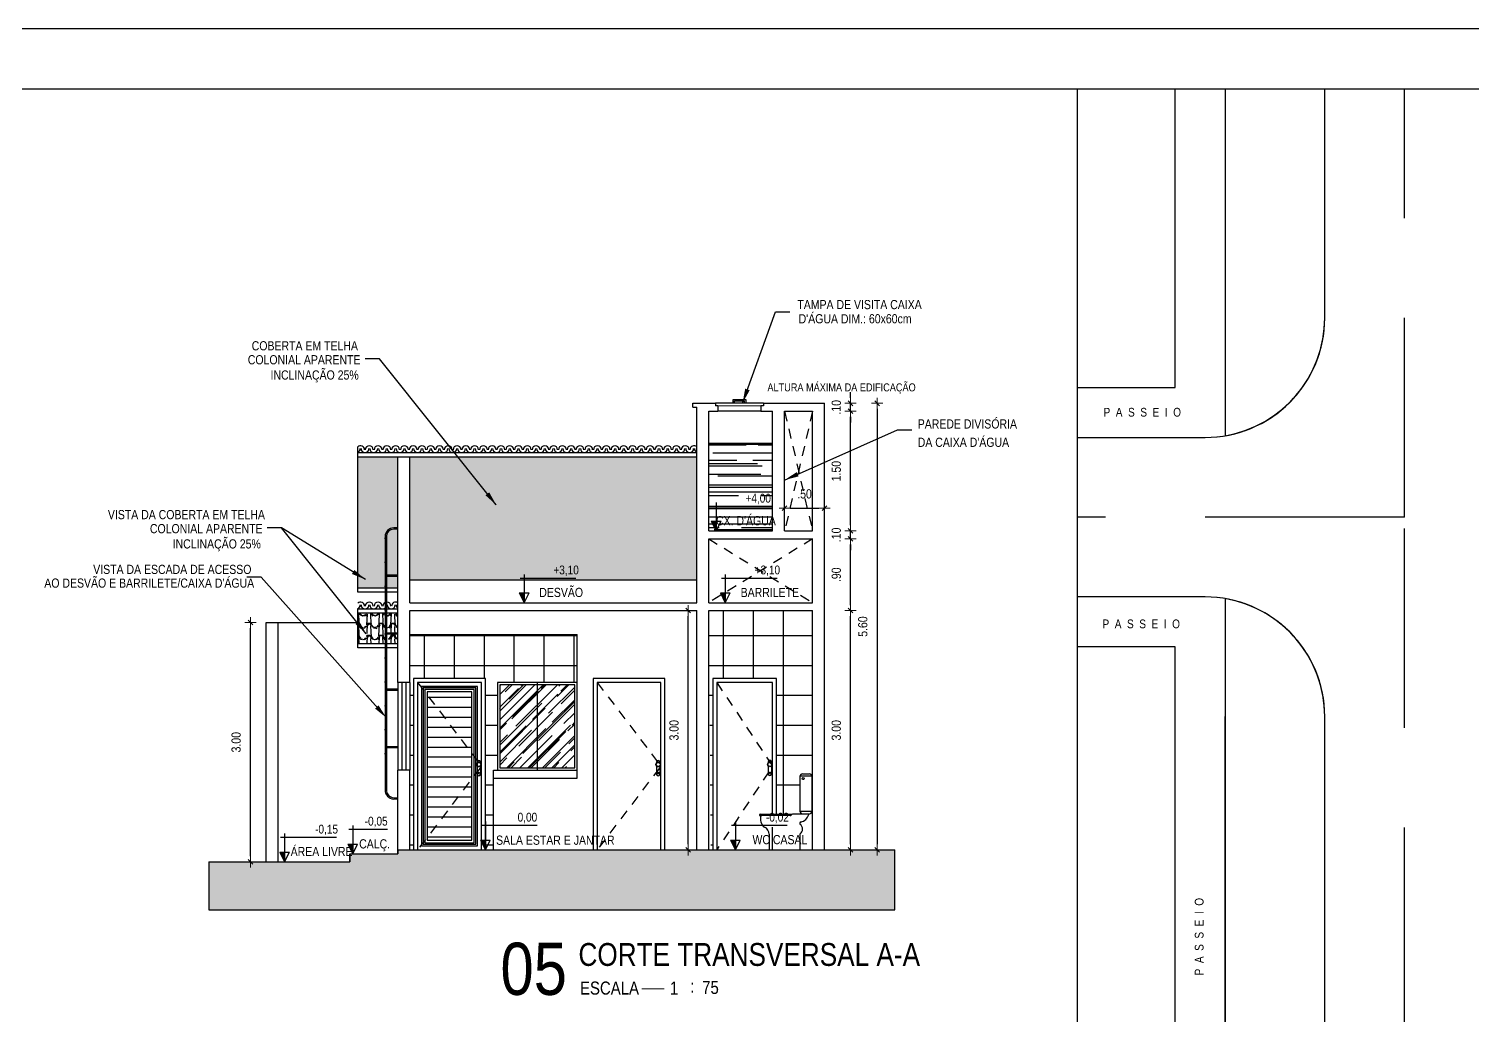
# Model space of a CAD drawing. Extents: x -415 to -176, y -135 to 749.
# Drawn here: x -387.87 to -369.77, y 736.51 to 748.88 of the extents above; entities that cross this region are included whole.
import ezdxf
from ezdxf.enums import TextEntityAlignment as Align

# ---------------------------------------------------------------- set-up
doc = ezdxf.new("R2010")
doc.units = 0
doc.header["$MEASUREMENT"] = 0
doc.header["$PDSIZE"] = -5
for name, pattern in [('DASHDOT', [1, 0.5, -0.25, 0, -0.25]), ('DASHED2', [0.375, 0.25, -0.125]), ('HIDDEN2', [0.1875, 0.125, -0.0625])]:
    doc.linetypes.add(name, pattern=pattern)
doc.layers.get('0').update_dxf_attribs({"linetype": 'CONTINUOUS'})
doc.layers.get('Defpoints').update_dxf_attribs({"linetype": 'CONTINUOUS'})
for name, color, linetype in [('A-PEN-B', 5, 'CONTINUOUS'), ('A-PEN-Y', 2, 'CONTINUOUS'), ('AME_FRZ', 7, 'CONTINUOUS'), ('BANHO_COZINHA', 7, 'CONTINUOUS'), ('Bra-Rua Calçadas', 1, 'CONTINUOUS'), ('CALÇADA', 3, 'CONTINUOUS'), ('COTA', 7, 'CONTINUOUS'), ('E-txt-g', 3, 'CONTINUOUS'), ('E-TXT-Y', 2, 'CONTINUOUS'), ('EIXO DAS VIAS', 252, 'DASHDOT'), ('ESQUADRIA', 3, 'CONTINUOUS'), ('Layer1', 7, 'CONTINUOUS'), ('Lotes', 2, 'CONTINUOUS'), ('TEXTO3', 4, 'CONTINUOUS'), ('V2', 11, 'CONTINUOUS'), ('Área Verde Alameda etc.', 92, 'CONTINUOUS')]:
    doc.layers.add(name, color=color, linetype=linetype)
for name, color, linetype, lineweight in [('A-PEN-G', 3, 'CONTINUOUS', 5), ('E-Cta-W', 7, 'CONTINUOUS', 20), ('E-Pen-C', 4, 'CONTINUOUS', 15), ('E-Pen-G', 3, 'CONTINUOUS', 30), ('E-Txt-W', 7, 'CONTINUOUS', 20)]:
    doc.layers.add(name, color=color, linetype=linetype, lineweight=lineweight)
doc.styles.add('F2', font='swissc.ttf')
doc.styles.add('REG60', font='romans.shx', dxfattribs={"width": 0.8, "height": 0.15})
doc.styles.add('REG80', font='romans.shx', dxfattribs={"width": 0.8, "height": 0.2})
doc.dimstyles.new('DIMENSION-1', dxfattribs={"dimtxt": 0.11, "dimasz": 0.07, "dimexe": 1, "dimexo": 0, "dimgap": 0.12, "dimtad": 1, "dimzin": 7, "dimdsep": 46, "dimtxsty": 'F2', "dimblk1": 'TRACO', "dimblk2": 'TRACO', "dimsah": 1, "dimcen": 1, "dimse1": 1, "dimse2": 1, "dimclrd": 256, "dimclre": 256, "dimclrt": 6, "dimadec": 0, "dimazin": 0, "dimtfac": 1, "dimtix": 1, "dimtmove": 2, "dimatfit": 3, "dimldrblk": 'TRACO', "dimfxl": 1, "dimtolj": 1, "dimtzin": 0, "dimarcsym": 0})
doc.dimstyles.get("Standard").update_dxf_attribs({"dimtxt": 0.18, "dimasz": 0.18, "dimexe": 0.18, "dimexo": 0.0625, "dimgap": 0.09, "dimtad": 0, "dimtih": 1, "dimtoh": 1, "dimdec": 4, "dimzin": 0, "dimdsep": 46, "dimtxsty": 'Standard', "dimcen": 0.09, "dimadec": 0, "dimazin": 0, "dimtfac": 1, "dimtdec": 4, "dimtofl": 0, "dimtmove": 0, "dimatfit": 3, "dimfxl": 1, "dimtolj": 1, "dimtzin": 0, "dimarcsym": 0})
pattern_1 = [(180, (11.96877, -17.72572), (-0.15, -0.15), [0.048, -0.102]), (305.2176, (11.8247726, -17.740724), (-1.05000017453, 1.49999987498), [0.03121305, -3.0900849]), (340.71, (11.8427726, -17.766224), (-2.550000777635, 0.8999979741), [0.0317844, -3.1466586]), (19.29, (11.8727726, -17.776724), (2.550000777635, 0.8999979741), [0.0317844, -3.1466586]), (54.7824, (11.9027726, -17.766224), (1.05000017453, 1.49999987498), [0.03121305, -3.0900849]), (90, (11.92077, -17.74072), (-0.15, 0.15), [0.015, -0.135]), (270, (11.82477, -17.72572), (0.15, -0.15), [0.015, -0.135]), (180, (11.96877, -17.73172), (-0.15, -0.15), [0.042, -0.108]), (306.3844, (11.8187726, -17.743724), (-1.650001937525, 2.24999858293), [0.0354012, -3.50472585]), (342.3499, (11.8397726, -17.772224), (2.850000422915, -0.899998778574), [0.0346302, -3.42838875]), (17.6501, (11.8727726, -17.782724), (-2.850000422915, -0.899998778574), [0.0346302, -3.42838875]), (53.6156, (11.9057726, -17.772224), (1.650001937525, 2.24999858293), [0.0354012, -3.50472585]), (90, (11.92677, -17.74372), (-0.15, 0.15), [0.012, -0.138]), (270, (11.81877, -17.73172), (0.15, -0.15), [0.012, -0.138]), (180, (11.82477, -17.73172), (-0.15, -0.15), [0.006, -0.144]), (267.3974, (11.9267726, -17.743724), (0.1500021288, 3.149999897937), [0.13213635, -3.17127105]), (272.6026, (11.8187726, -17.743724), (0.1500021288, -3.149999897937), [0.13213635, -3.17127105]), (180, (11.82477, -17.72572), (-0.15, -0.15), [0.006, -0.144])]
pattern_2 = [(90, (11.96877, -17.72572), (-0.375, 6e-17), []), (180, (11.96877, -17.72572), (-6e-17, -0.375), [])]

# ---------------------------------------------------------------- blocks, each defined once
blk = doc.blocks.new('VASOCXl')
at = {"layer": 'BANHO_COZINHA'}
for p, q in [((-0.15, 0.923), (-0.15, 0.483)), ((-0.149, 0.93), (-0.001, 0.93)), ((-0.12, 0.953), (-0.03, 0.953)), ((0, 0.923), (0, 0.483)), ((-0.65, 0.447), (-0.25, 0.447)), ((-0.283, 0.43), (-0.65, 0.43)), ((-0.272, 0.43), (-0.635, 0.43)), ((-0.265, 0.433), (-0.253, 0.445)), ((-0.238, 0.451), (-0.045, 0.451)), ((-0.149, 0.484), (-0.001, 0.484)), ((-0.12, 0.453), (-0.03, 0.453)), ((-0.538, 0.196), (-0.538, 0)), ((-0.148, 0), (-0.148, 0.2)), ((-0.538, 0), (-0.148, 0))]:
    blk.add_line(p, q, dxfattribs=at)
blk.add_circle((-0.111, 0.893), 0.0125, dxfattribs=at)
for centre, radius, start, end in [((-0.12, 0.923), 0.03, 90, 180), ((-0.03, 0.923), 0.03, 0, 90), ((-0.65, 0.439), 0.0087, 90, 270), ((-0.526, 0.385), 0.121, 158.1254, 235.6637), ((-0.272, 0.44), 0.01, 270, 315), ((-0.238, 0.431), 0.02, 90, 135), ((-0.12, 0.483), 0.03, 180, 270), ((-0.167, 0.476), 0.13, 282.0492, 346.3383), ((-0.045, 0.446), 0.005, 346.3383, 90), ((-0.03, 0.483), 0.03, 270, 0), ((-0.638, 0.196), 0.1, 0, 63.9707), ((-0.138, 0.333), 0.016, 93.8062, 233.8922), ((-0.193, 0.26), 0.075, 306.8699, 53.1301)]:
    blk.add_arc(centre, radius, start, end, dxfattribs=at)
blk = doc.blocks.new('TXT-AMB75')
at = {"layer": 'E-txt-g', "style": 'REG80', "width": 0.8, "flags": 8}
blk.add_attdef('TXT', text='', height=0.2, dxfattribs=at).set_placement((0.005, 0.296), align=Align.CENTER)
at = {"layer": 'E-Txt-W', "style": 'REG60', "width": 0.8, "flags": 8}
blk.add_attdef('TXT', text='', height=0.15, dxfattribs=at).set_placement((0.005, 0.027), align=Align.CENTER)
blk = doc.blocks.new('TRACO')
at = {"layer": 'E-Pen-C'}
for p, q in [((-1, 0), (1, 0)), ((0, 1), (0, -1))]:
    blk.add_line(p, q, dxfattribs=at)
at = {"layer": 'E-Pen-G'}
blk.add_line((-0.42, -0.42), (0.42, 0.42), dxfattribs=at)
blk = doc.blocks.new('*D449')
at = {"color": 4, "lineweight": -2}
blk.add_line((-377.565, 738.656), (-377.565, 741.516), dxfattribs=at)
at = {"layer": 'Defpoints', "color": 0, "linetype": 'Continuous'}
for p in [(-378.042, 741.586), (-377.565, 741.586), (-378.042, 738.586)]:
    blk.add_point(p, dxfattribs=at)
at = {"color": 4, "linetype": 'Continuous', "lineweight": -2, "xscale": 0.07, "yscale": 0.07, "zscale": 0.07}
for p, rotation in [((-377.565, 741.586), 90), ((-377.565, 738.586), 270)]:
    blk.add_blockref('TRACO', p, dxfattribs=dict(at, rotation=rotation))
at = {"color": 4, "linetype": 'Continuous', "insert": (-377.744, 740.086), "char_height": 0.115, "attachment_point": 5, "rotation": 90, "style": 'F2'}
blk.add_mtext('\\A1;3.00', dxfattribs=at)
blk = doc.blocks.new('*D450')
at = {"color": 4, "lineweight": -2}
blk.add_line((-377.565, 741.656), (-377.565, 742.416), dxfattribs=at)
at = {"layer": 'Defpoints', "color": 0, "linetype": 'Continuous'}
for p in [(-378.042, 742.486), (-377.565, 742.486), (-378.042, 741.586)]:
    blk.add_point(p, dxfattribs=at)
at = {"color": 4, "linetype": 'Continuous', "lineweight": -2, "xscale": 0.07, "yscale": 0.07, "zscale": 0.07}
for p, rotation in [((-377.565, 742.486), 90), ((-377.565, 741.586), 270)]:
    blk.add_blockref('TRACO', p, dxfattribs=dict(at, rotation=rotation))
at = {"color": 4, "linetype": 'Continuous', "insert": (-377.744, 742.036), "char_height": 0.115, "attachment_point": 5, "rotation": 90, "style": 'F2'}
blk.add_mtext('\\A1;.90', dxfattribs=at)
blk = doc.blocks.new('*D451')
at = {"color": 4, "lineweight": -2}
for p, q in [((-377.565, 742.656), (-377.565, 742.726)), ((-377.565, 742.486), (-377.565, 742.586)), ((-377.565, 742.416), (-377.565, 742.346))]:
    blk.add_line(p, q, dxfattribs=at)
at = {"layer": 'Defpoints', "color": 0, "linetype": 'Continuous'}
for p in [(-378.042, 742.586), (-377.565, 742.586), (-378.042, 742.486)]:
    blk.add_point(p, dxfattribs=at)
at = {"color": 4, "linetype": 'Continuous', "lineweight": -2, "xscale": 0.07, "yscale": 0.07, "zscale": 0.07}
for p, rotation in [((-377.565, 742.586), 270), ((-377.565, 742.486), 90)]:
    blk.add_blockref('TRACO', p, dxfattribs=dict(at, rotation=rotation))
at = {"color": 4, "linetype": 'Continuous', "insert": (-377.744, 742.536), "char_height": 0.115, "attachment_point": 5, "rotation": 90, "style": 'F2'}
blk.add_mtext('\\A1;.10', dxfattribs=at)
blk = doc.blocks.new('*D452')
at = {"color": 4, "lineweight": -2}
blk.add_line((-377.565, 742.656), (-377.565, 744.016), dxfattribs=at)
at = {"layer": 'Defpoints', "color": 0, "linetype": 'Continuous'}
for p in [(-378.042, 744.086), (-377.565, 744.086), (-378.042, 742.586)]:
    blk.add_point(p, dxfattribs=at)
at = {"color": 4, "linetype": 'Continuous', "lineweight": -2, "xscale": 0.07, "yscale": 0.07, "zscale": 0.07}
for p, rotation in [((-377.565, 744.086), 90), ((-377.565, 742.586), 270)]:
    blk.add_blockref('TRACO', p, dxfattribs=dict(at, rotation=rotation))
at = {"color": 4, "linetype": 'Continuous', "insert": (-377.744, 743.336), "char_height": 0.115, "attachment_point": 5, "rotation": 90, "style": 'F2'}
blk.add_mtext('\\A1;1.50', dxfattribs=at)
blk = doc.blocks.new('*D453')
at = {"color": 4, "lineweight": -2}
for p, q in [((-377.565, 744.256), (-377.565, 744.326)), ((-377.565, 744.086), (-377.565, 744.186)), ((-377.565, 744.016), (-377.565, 743.946))]:
    blk.add_line(p, q, dxfattribs=at)
at = {"layer": 'Defpoints', "color": 0, "linetype": 'Continuous'}
for p in [(-377.892, 744.186), (-377.565, 744.186), (-378.042, 744.086)]:
    blk.add_point(p, dxfattribs=at)
at = {"color": 4, "linetype": 'Continuous', "lineweight": -2, "xscale": 0.07, "yscale": 0.07, "zscale": 0.07}
for p, rotation in [((-377.565, 744.186), 270), ((-377.565, 744.086), 90)]:
    blk.add_blockref('TRACO', p, dxfattribs=dict(at, rotation=rotation))
at = {"color": 4, "linetype": 'Continuous', "insert": (-377.744, 744.136), "char_height": 0.115, "attachment_point": 5, "rotation": 90, "style": 'F2'}
blk.add_mtext('\\A1;.10', dxfattribs=at)
blk = doc.blocks.new('*D454')
at = {"color": 4, "lineweight": -2}
blk.add_line((-377.232, 744.116), (-377.232, 738.656), dxfattribs=at)
at = {"layer": 'Defpoints', "color": 0, "linetype": 'Continuous'}
for p in [(-377.892, 744.186), (-377.892, 738.586), (-377.232, 738.586)]:
    blk.add_point(p, dxfattribs=at)
at = {"color": 4, "linetype": 'Continuous', "lineweight": -2, "xscale": 0.07, "yscale": 0.07, "zscale": 0.07}
for p, rotation in [((-377.232, 744.186), 90), ((-377.232, 738.586), 270)]:
    blk.add_blockref('TRACO', p, dxfattribs=dict(at, rotation=rotation))
at = {"color": 4, "linetype": 'Continuous', "insert": (-377.411, 741.386), "char_height": 0.115, "attachment_point": 5, "rotation": 90, "style": 'F2'}
blk.add_mtext('\\A1;5.60', dxfattribs=at)
blk = doc.blocks.new('*D455')
at = {"color": 4, "lineweight": -2}
blk.add_line((-378.322, 742.871), (-377.962, 742.871), dxfattribs=at)
at = {"layer": 'Defpoints', "color": 0, "linetype": 'Continuous'}
for p in [(-378.392, 742.898), (-377.892, 742.871), (-377.892, 742.871)]:
    blk.add_point(p, dxfattribs=at)
at = {"color": 4, "linetype": 'Continuous', "lineweight": -2, "xscale": 0.07, "yscale": 0.07, "zscale": 0.07, "rotation": 180}
blk.add_blockref('TRACO', (-378.392, 742.871), dxfattribs=at)
at = {"color": 4, "linetype": 'Continuous', "lineweight": -2, "xscale": 0.07, "yscale": 0.07, "zscale": 0.07}
blk.add_blockref('TRACO', (-377.892, 742.871), dxfattribs=at)
at = {"color": 4, "linetype": 'Continuous', "insert": (-378.142, 743.05), "char_height": 0.115, "attachment_point": 5, "style": 'F2'}
blk.add_mtext('\\A1;.50', dxfattribs=at)
blk = doc.blocks.new('*D456')
at = {"color": 4, "lineweight": -2}
blk.add_line((-379.599, 738.656), (-379.599, 741.516), dxfattribs=at)
at = {"layer": 'Defpoints', "color": 0, "linetype": 'Continuous'}
for p in [(-379.599, 741.586), (-379.492, 741.586), (-379.492, 738.586)]:
    blk.add_point(p, dxfattribs=at)
at = {"color": 4, "linetype": 'Continuous', "lineweight": -2, "xscale": 0.07, "yscale": 0.07, "zscale": 0.07}
for p, rotation in [((-379.599, 741.586), 90), ((-379.599, 738.586), 270)]:
    blk.add_blockref('TRACO', p, dxfattribs=dict(at, rotation=rotation))
at = {"color": 4, "linetype": 'Continuous', "insert": (-379.778, 740.086), "char_height": 0.115, "attachment_point": 5, "rotation": 90, "style": 'F2'}
blk.add_mtext('\\A1;3.00', dxfattribs=at)
blk = doc.blocks.new('*D457')
at = {"color": 4, "lineweight": -2}
blk.add_line((-385.088, 738.506), (-385.088, 741.366), dxfattribs=at)
at = {"layer": 'Defpoints', "color": 0, "linetype": 'Continuous'}
for p in [(-385.088, 741.436), (-384.892, 741.436), (-384.892, 738.436)]:
    blk.add_point(p, dxfattribs=at)
at = {"color": 4, "linetype": 'Continuous', "lineweight": -2, "xscale": 0.07, "yscale": 0.07, "zscale": 0.07}
for p, rotation in [((-385.088, 741.436), 90), ((-385.088, 738.436), 270)]:
    blk.add_blockref('TRACO', p, dxfattribs=dict(at, rotation=rotation))
at = {"color": 4, "linetype": 'Continuous', "insert": (-385.267, 739.936), "char_height": 0.115, "attachment_point": 5, "rotation": 90, "style": 'F2'}
blk.add_mtext('\\A1;3.00', dxfattribs=at)
blk = doc.blocks.new('IND_DES')
at = {"layer": 'E-Txt-W', "color": 7}
blk.add_line((0.027, -0.243), (0.198, -0.243), dxfattribs=at)
at = {"layer": 'E-txt-g', "color": 7, "style": 'F2'}
for s, p in [('ESCALA', (-0.446, -0.286)), ('1', (0.243, -0.286)), (':', (0.399, -0.271))]:
    blk.add_text(s, height=0.1, dxfattribs=at).set_placement(p)
blk.add_attdef('ESCALA', (0.49, -0.281), '', height=0.1, dxfattribs=at)
at = {"layer": 'E-Txt-W', "color": 6, "style": 'F2'}
blk.add_attdef('00', text='', height=0.4, dxfattribs=at).set_placement((-0.708, -0.288), align=Align.CENTER)
at = {"layer": 'E-TXT-Y', "color": 7, "style": 'F2'}
for tag, p in [('PROJETO', (-0.456, 0.183)), ('DESENHO', (-0.458, -0.066))]:
    blk.add_attdef(tag, p, '', height=0.175, dxfattribs=at)

msp = doc.modelspace()

# ---------------------------------------------------------------- hatches: boundary and pattern name
at = {"linetype": 'Continuous'}
h = msp.add_hatch(dxfattribs=at)
h.set_pattern_fill('TROOF1', scale=0.15, angle=180, style=0, pattern_type=2)
h.set_pattern_definition(pattern_1)
h.paths.add_polyline_path([(-383.242, 743.517), (-383.742, 743.517), (-383.742, 741.868), (-383.242, 741.868)])
h.paths.add_polyline_path([(-383.092, 741.973), (-379.492, 741.973), (-379.492, 743.517), (-383.092, 743.517)])
h = msp.add_hatch(dxfattribs=at)
h.set_pattern_fill('TROOF1', color=8, scale=0.15, angle=180, style=0, pattern_type=2)
h.set_pattern_definition(pattern_1)
h.paths.add_polyline_path([(-383.242, 741.171), (-383.242, 741.555), (-383.742, 741.555), (-383.742, 741.171)])
h = msp.add_hatch()
h.set_pattern_fill('ANSI37,_O', color=8, scale=3, angle=45)
h.set_pattern_definition(pattern_2)
edge = h.paths.add_edge_path()
edge.add_line((-379.342, 738.586), (-379.292, 738.586))
edge.add_line((-379.292, 738.586), (-379.292, 740.736))
edge.add_line((-379.292, 740.736), (-378.492, 740.736))
edge.add_line((-378.492, 740.736), (-378.492, 739.033))
edge.add_line((-378.492, 739.033), (-378.191, 739.037))
edge.add_line((-378.191, 739.037), (-378.199, 739.07))
edge.add_line((-378.199, 739.07), (-378.191, 739.53))
edge.add_line((-378.191, 739.53), (-378.042, 739.53))
edge.add_line((-378.042, 739.53), (-378.042, 741.586))
edge.add_line((-378.042, 741.586), (-379.342, 741.586))
edge.add_line((-379.342, 741.586), (-379.317, 738.586))
h = msp.add_hatch()
h.set_pattern_fill('ANSI37,_O', color=8, scale=3, angle=45)
h.set_pattern_definition(pattern_2)
h.paths.add_polyline_path([(-380.992, 740.686), (-380.992, 741.286), (-383.092, 741.286), (-383.092, 740.686), (-383.092, 739.586), (-383.092, 738.586), (-383.042, 738.586), (-383.042, 740.736), (-382.142, 740.736), (-382.142, 738.586), (-382.042, 738.586), (-382.042, 739.586), (-381.992, 739.586), (-381.992, 740.686)])
at = {"layer": 'AME_FRZ', "linetype": 'Continuous'}
h = msp.add_hatch(dxfattribs=at)
h.set_pattern_fill('ANSI38', color=8, scale=0.3, style=0)
h.set_pattern_definition([(135, (-113.998472, 763.625654), (0.0265165043, 0.0265165043), []), (45, (-113.998472, 763.625654), (0.079549513, 0.0265165043), [0.09375, -0.05625])])
h.paths.add_polyline_path([(-385.61, 738.436), (-383.842, 738.436), (-383.842, 738.536), (-383.242, 738.536), (-383.242, 738.586), (-377.012, 738.586), (-377.012, 737.836), (-385.61, 737.836)])
at = {"layer": 'COTA', "linetype": 'Continuous'}
h = msp.add_hatch(dxfattribs=at)
h.set_pattern_fill('AR-RROOF', color=8, scale=0.2, style=0)
h.set_pattern_definition([(0, (11.96877, -17.72572), (0.44, 0.2), [3, -0.4, 1, -0.2]), (0, (12.23477, -17.62572), (-0.2, 0.266), [0.6, -0.066, 1.2, -0.15]), (0, (12.06877, -17.55572), (1.04, 0.134), [1.6, -0.28, 0.8, -0.2])])
h.paths.add_polyline_path([(-379.342, 743.686), (-379.342, 742.586), (-379.25, 742.586), (-379.311, 742.708), (-379.189, 742.708), (-379.25, 742.586), (-378.542, 742.586), (-378.542, 743.686)])
h.paths.add_polyline_path([(-379.263, 742.617), (-378.491, 742.617), (-378.491, 742.841), (-379.263, 742.841)], flags=9)
h.paths.add_polyline_path([(-378.945, 742.887), (-378.502, 742.887), (-378.502, 743.084), (-378.945, 743.084)], flags=9)
at = {"layer": 'Layer1', "linetype": 'Continuous'}
h = msp.add_hatch(dxfattribs=at)
h.set_pattern_fill('AR-RROOF', color=8, scale=0.15, angle=45, style=0)
h.set_pattern_definition([(45, (0.105, 0), (0.12727922, 0.339411255), [2.25, -0.3, 0.75, -0.15]), (45, (0.19303, 0.1941), (-0.24713382, 0.035001786), [0.45, -0.0495, 0.9, -0.1125]), (45, (0.06788, 0.14319), (0.480479058, 0.622607521), [1.2, -0.21, 0.6, -0.15])])
h.paths.add_polyline_path([(-381.492, 740.656), (-381.962, 740.656), (-381.962, 739.616), (-381.492, 739.616)])
h.paths.add_polyline_path([(-381.492, 739.616), (-381.022, 739.616), (-381.022, 740.656), (-381.492, 740.656)])
at = {"layer": 'TEXTO3'}
h = msp.add_hatch(dxfattribs=at)
h.set_pattern_fill('ANSI31', color=8, angle=135, style=0)
h.set_pattern_definition([(7e-15, (-113.84847, 763.62565), (3e-17, -0.125), [])])
h.paths.add_polyline_path([(-382.872, 740.566), (-382.872, 740.528), (-382.312, 739.793), (-382.312, 740.566)])
h.paths.add_polyline_path([(-382.872, 740.528), (-382.872, 738.743), (-382.312, 739.478), (-382.312, 739.793)])
h.paths.add_polyline_path([(-382.312, 739.478), (-382.872, 738.743), (-382.872, 738.706), (-382.312, 738.706)])

# ---------------------------------------------------------------- linework, layer by layer
at = {"color": 8, "linetype": 'HIDDEN2'}
for p, q in [((-378.042, 744.086), (-378.392, 742.586)), ((-378.392, 744.086), (-378.042, 742.586)), ((-378.042, 742.486), (-379.342, 741.686)), ((-379.342, 742.486), (-378.042, 741.686))]:
    msp.add_line(p, q, dxfattribs=at)
for p, q in [((-379.299, 742.895), (-378.6, 742.895)), ((-379.25, 742.941), (-379.25, 742.586)), ((-379.311, 742.708), (-379.25, 742.586)), ((-379.311, 742.708), (-379.189, 742.708)), ((-379.25, 742.586), (-379.189, 742.708)), ((-381.707, 741.995), (-381.008, 741.995)), ((-381.657, 742.041), (-381.657, 741.686)), ((-379.184, 741.995), (-378.485, 741.995)), ((-379.135, 742.041), (-379.135, 741.686)), ((-381.718, 741.808), (-381.657, 741.686)), ((-381.718, 741.808), (-381.596, 741.808)), ((-381.657, 741.686), (-381.596, 741.808)), ((-379.196, 741.808), (-379.135, 741.686)), ((-379.196, 741.808), (-379.074, 741.808)), ((-379.135, 741.686), (-379.074, 741.808)), ((-383.805, 738.891), (-383.805, 738.536)), ((-382.192, 738.895), (-381.493, 738.895)), ((-382.142, 738.941), (-382.142, 738.586)), ((-379.058, 738.895), (-378.359, 738.895)), ((-379.009, 738.941), (-379.009, 738.586)), ((-384.71, 738.745), (-384.011, 738.745)), ((-384.66, 738.791), (-384.66, 738.436)), ((-383.854, 738.845), (-383.368, 738.845)), ((-382.203, 738.708), (-382.142, 738.586)), ((-382.203, 738.708), (-382.081, 738.708)), ((-382.142, 738.586), (-382.081, 738.708)), ((-379.07, 738.708), (-379.009, 738.586)), ((-379.07, 738.708), (-378.948, 738.708)), ((-379.009, 738.586), (-378.948, 738.708)), ((-384.721, 738.558), (-384.66, 738.436)), ((-384.721, 738.558), (-384.599, 738.558)), ((-384.66, 738.436), (-384.599, 738.558)), ((-383.866, 738.658), (-383.805, 738.536)), ((-383.866, 738.658), (-383.744, 738.658)), ((-383.805, 738.536), (-383.744, 738.658))]:
    msp.add_line(p, q)
at = {"color": 6, "linetype": 'Continuous'}
msp.add_line((-383.242, 741.555), (-383.742, 741.555), dxfattribs=at)
at = {"color": 8, "linetype": 'Continuous'}
for p, q in [((-377.012, 737.836), (-377.012, 738.586)), ((-385.61, 738.436), (-385.61, 737.836)), ((-385.61, 737.836), (-377.012, 737.836))]:
    msp.add_line(p, q, dxfattribs=at)
at = {"color": 2}
msp.add_lwpolyline([(-414.88, 704.332), (-345.8, 704.332), (-345.8, 748.882), (-414.88, 748.882)], close=True, dxfattribs=at)
at = {"color": 5, "linetype": 'Continuous'}
msp.add_lwpolyline([(-413.005, 748.132), (-346.55, 748.132), (-346.55, 705.082), (-413.005, 705.082)], close=True, dxfattribs=at)
at = {"color": 2, "linetype": 'Continuous'}
msp.add_lwpolyline([(-359.674, 717.615), (-374.72, 717.615), (-374.72, 748.132), (-359.674, 748.132)], close=True, dxfattribs=at)
msp.add_lwpolyline([(-359.674, 717.615), (-374.72, 717.615), (-374.72, 748.132), (-359.674, 748.132)], close=True, dxfattribs=at)
at = {"color": 1, "linetype": 'Continuous', "flags": 128}
msp.add_lwpolyline([(-385.61, 738.436), (-383.842, 738.436), (-383.842, 738.536), (-383.242, 738.536), (-383.242, 738.586), (-377.012, 738.586)], dxfattribs=at)
for points in [[(-379.311, 742.708), (-379.25, 742.708), (-379.25, 742.586)], [(-381.718, 741.808), (-381.657, 741.808), (-381.657, 741.686)], [(-379.196, 741.808), (-379.135, 741.808), (-379.135, 741.686)], [(-382.203, 738.708), (-382.142, 738.708), (-382.142, 738.586)], [(-379.07, 738.708), (-379.009, 738.708), (-379.009, 738.586)], [(-384.721, 738.558), (-384.66, 738.558), (-384.66, 738.436)], [(-383.866, 738.658), (-383.805, 738.658), (-383.805, 738.536)]]:
    msp.add_solid(points)
at = {"layer": 'A-PEN-B', "ltscale": 0.05}
for p, q in [((-379.258, 744.186), (-379.258, 744.156)), ((-379.228, 744.156), (-379.258, 744.156)), ((-379.228, 744.156), (-379.228, 744.086)), ((-378.658, 744.156), (-378.688, 744.156)), ((-378.688, 744.156), (-378.688, 744.086)), ((-378.658, 744.186), (-378.658, 744.156))]:
    msp.add_line(p, q, dxfattribs=at)
at = {"layer": 'A-PEN-G', "color": 7, "ltscale": 0.05}
msp.add_line((-378.688, 744.156), (-379.228, 744.156), dxfattribs=at)
at = {"layer": 'A-PEN-Y', "color": 7, "ltscale": 0.05}
for points in [[(-379.038, 744.186), (-379.038, 744.236), (-378.879, 744.236), (-378.879, 744.186)], [(-379.018, 744.186), (-379.018, 744.216), (-378.899, 744.216), (-378.899, 744.186)]]:
    msp.add_lwpolyline(points, dxfattribs=at)
at = {"layer": 'Bra-Rua Calçadas', "color": 8}
msp.add_line((-372.871, 717.615), (-372.871, 740.258), dxfattribs=at)
at = {"layer": 'Bra-Rua Calçadas', "color": 4}
msp.add_line((-371.621, 717.615), (-371.621, 740.258), dxfattribs=at)
msp.add_line((-371.621, 717.615), (-371.621, 740.258), dxfattribs=at)
msp.add_line((-371.621, 717.615), (-371.621, 740.258), dxfattribs=at)
for points in [[(-372.871, 748.132), (-372.871, 744.383), (-372.871, 743.779, 0.365978), (-371.621, 745.258), (-371.621, 748.132)], [(-371.621, 717.615), (-371.621, 740.258, 0.414214), (-373.121, 741.758), (-374.72, 741.758)], [(-371.621, 717.615), (-371.621, 740.258, 0.365977), (-372.871, 741.737), (-372.871, 717.615)], [(-371.621, 717.615), (-371.621, 740.258, 0.365977), (-372.871, 741.737), (-372.871, 717.615)]]:
    msp.add_lwpolyline(points, format="xyb", dxfattribs=at)
msp.add_arc((-373.121, 740.258), 1.5, 360, 90, dxfattribs=at)
at = {"layer": 'CALÇADA', "color": 4, "lineweight": -3}
for p, q in [((-371.621, 745.258), (-371.621, 748.132)), ((-371.621, 745.258), (-371.621, 748.132)), ((-374.72, 743.758), (-373.121, 743.758))]:
    msp.add_line(p, q, dxfattribs=at)
at = {"layer": 'CALÇADA', "color": 8, "lineweight": -3}
msp.add_line((-373.121, 741.758), (-374.72, 741.758), dxfattribs=at)
at = {"layer": 'CALÇADA', "color": 4, "lineweight": -3}
msp.add_lwpolyline([(-374.72, 743.758), (-373.121, 743.758, 0.414214), (-371.621, 745.258), (-371.621, 748.132)], format="xyb", dxfattribs=at)
msp.add_arc((-373.121, 745.258), 1.5, 270, 360, dxfattribs=at)
at = {"layer": 'EIXO DAS VIAS', "color": 8, "linetype": 'DASHED2', "ltscale": 10}
for p, q in [((-370.621, 742.758, 25.927), (-370.621, 748.132, 25.927)), ((-370.621, 742.758, 25.927), (-374.72, 742.758, 25.927)), ((-370.621, 717.615, 25.927), (-370.621, 742.758, 25.927)), ((-359.674, 742.758, 25.927), (-370.621, 742.758, 25.927))]:
    msp.add_line(p, q, dxfattribs=at)
at = {"layer": 'ESQUADRIA', "color": 7}
for centre, start, end in [((-383.708, 743.604), 0, 133.7973), ((-383.762, 743.619), 293.5782, 0), ((-383.652, 743.619), 180, 0), ((-383.598, 743.604), 0, 180), ((-383.542, 743.619), 180, 0), ((-383.488, 743.604), 0, 180), ((-383.432, 743.619), 180, 0), ((-383.378, 743.604), 0, 180), ((-383.322, 743.619), 180, 0), ((-383.322, 743.619), 180, 0), ((-383.268, 743.604), 0, 180), ((-383.212, 743.619), 180, 0), ((-383.158, 743.604), 0, 180), ((-383.102, 743.619), 180, 0), ((-383.048, 743.604), 0, 180), ((-382.992, 743.619), 180, 0), ((-382.938, 743.604), 0, 180), ((-382.882, 743.619), 180, 0), ((-382.828, 743.604), 0, 180), ((-382.772, 743.619), 180, 0), ((-382.772, 743.619), 180, 0), ((-382.718, 743.604), 0, 180), ((-382.718, 743.604), 0, 180), ((-382.662, 743.619), 180, 0), ((-382.608, 743.604), 0, 180), ((-382.552, 743.619), 180, 0), ((-382.498, 743.604), 0, 180), ((-382.442, 743.619), 180, 0), ((-382.388, 743.604), 0, 180), ((-382.332, 743.619), 180, 0), ((-382.278, 743.604), 0, 180), ((-382.222, 743.619), 180, 0), ((-382.168, 743.604), 0, 180), ((-382.112, 743.619), 180, 0), ((-382.058, 743.604), 0, 180), ((-382.002, 743.619), 180, 0), ((-382.002, 743.619), 180, 0), ((-381.948, 743.604), 0, 180), ((-381.892, 743.619), 180, 0), ((-381.838, 743.604), 0, 180), ((-381.782, 743.619), 180, 0), ((-381.728, 743.604), 0, 180), ((-381.672, 743.619), 180, 0), ((-381.618, 743.604), 0, 180), ((-381.562, 743.619), 180, 0), ((-381.508, 743.604), 0, 180), ((-381.452, 743.619), 180, 0), ((-381.452, 743.619), 180, 0), ((-381.398, 743.604), 0, 180), ((-381.398, 743.604), 0, 180), ((-381.342, 743.619), 180, 0), ((-381.288, 743.604), 0, 180), ((-381.232, 743.619), 180, 0), ((-381.178, 743.604), 0, 180), ((-381.122, 743.619), 180, 0), ((-381.068, 743.604), 0, 180), ((-381.012, 743.619), 180, 0), ((-380.958, 743.604), 0, 180), ((-380.902, 743.619), 180, 0), ((-380.848, 743.604), 0, 180), ((-380.792, 743.619), 180, 0), ((-380.738, 743.604), 0, 180), ((-380.682, 743.619), 180, 0), ((-380.682, 743.619), 180, 0), ((-380.628, 743.604), 0, 180), ((-380.572, 743.619), 180, 0), ((-380.518, 743.604), 0, 180), ((-380.462, 743.619), 180, 0), ((-380.408, 743.604), 0, 180), ((-380.352, 743.619), 180, 0), ((-380.298, 743.604), 0, 180), ((-380.242, 743.619), 180, 0), ((-380.188, 743.604), 0, 180), ((-380.132, 743.619), 180, 0), ((-380.078, 743.604), 0, 180), ((-380.022, 743.619), 180, 0), ((-379.968, 743.604), 0, 180), ((-379.912, 743.619), 180, 0), ((-379.858, 743.604), 0, 180), ((-379.802, 743.619), 180, 0), ((-379.748, 743.604), 0, 180), ((-379.692, 743.619), 180, 0), ((-379.638, 743.604), 0, 180), ((-379.582, 743.619), 180, 0), ((-379.528, 743.604), 44.9364, 180), ((-379.472, 743.619), 180, 246.4218), ((-383.708, 741.643), 0, 133.7973), ((-383.762, 741.657), 293.5782, 0), ((-383.652, 741.657), 180, 0), ((-383.598, 741.643), 0, 180), ((-383.542, 741.657), 180, 0), ((-383.488, 741.643), 0, 180), ((-383.432, 741.657), 180, 0), ((-383.378, 741.643), 0, 180), ((-383.322, 741.657), 180, 0), ((-383.322, 741.657), 180, 0), ((-383.268, 741.643), 59.4766, 180), ((-383.212, 741.657), 180, 233.1301)]:
    msp.add_arc(centre, 0.05, start, end, dxfattribs=at)
at = {"layer": 'Lotes', "color": 6}
for p, q in [((-373.496, 741.133), (-374.72, 741.133)), ((-373.496, 741.133), (-374.72, 741.133)), ((-373.496, 741.133), (-374.72, 741.133)), ((-373.496, 734.883), (-373.496, 741.133))]:
    msp.add_line(p, q, dxfattribs=at)
msp.add_lwpolyline([(-374.72, 744.383), (-373.496, 744.383), (-373.496, 748.132)], dxfattribs=at)
at = {"layer": 'TEXTO3', "color": 5}
for p, q in [((-379.542, 744.186), (-379.258, 744.186)), ((-379.542, 744.136), (-379.542, 744.186)), ((-379.542, 744.136), (-379.492, 744.136)), ((-379.492, 741.686), (-379.492, 744.136)), ((-378.658, 744.186), (-379.258, 744.186)), ((-378.658, 744.186), (-377.892, 744.186)), ((-377.892, 738.586), (-377.892, 744.186)), ((-379.342, 744.086), (-379.228, 744.086)), ((-379.342, 742.586), (-379.342, 744.086)), ((-378.688, 744.086), (-379.228, 744.086)), ((-378.688, 744.086), (-378.542, 744.086)), ((-378.542, 742.586), (-378.542, 744.086)), ((-378.392, 742.586), (-378.392, 744.086)), ((-378.392, 744.086), (-378.042, 744.086)), ((-378.042, 742.586), (-378.042, 744.086)), ((-383.242, 740.686), (-383.242, 743.517)), ((-383.092, 741.686), (-383.092, 743.517)), ((-379.342, 742.586), (-378.542, 742.586)), ((-378.392, 742.586), (-378.042, 742.586)), ((-379.342, 742.486), (-378.042, 742.486)), ((-379.342, 741.686), (-379.342, 742.486)), ((-378.392, 742.486), (-378.042, 742.486)), ((-378.042, 741.686), (-378.042, 742.486)), ((-383.092, 741.686), (-379.492, 741.686)), ((-379.342, 741.686), (-378.042, 741.686)), ((-384.892, 738.436), (-384.892, 741.436)), ((-384.892, 741.436), (-384.742, 741.436)), ((-384.742, 738.436), (-384.742, 741.436)), ((-383.092, 740.686), (-383.092, 741.586)), ((-383.092, 741.586), (-379.492, 741.586)), ((-379.492, 738.586), (-379.492, 741.586)), ((-379.342, 738.586), (-379.342, 741.586)), ((-379.342, 741.586), (-378.042, 741.586)), ((-378.042, 738.586), (-378.042, 741.586)), ((-383.092, 740.686), (-383.242, 740.686)), ((-383.242, 738.586), (-383.242, 739.586)), ((-383.092, 739.586), (-383.242, 739.586)), ((-383.092, 738.586), (-383.092, 739.586))]:
    msp.add_line(p, q, dxfattribs=at)
at = {"layer": 'TEXTO3', "color": 2}
for p, q in [((-383.742, 741.818), (-383.742, 743.64)), ((-383.742, 743.569), (-379.492, 743.569)), ((-383.742, 743.517), (-379.492, 743.517)), ((-383.742, 741.818), (-383.742, 742.819)), ((-383.242, 741.868), (-383.742, 741.868)), ((-383.242, 741.818), (-383.742, 741.818)), ((-383.092, 741.286), (-380.992, 741.286)), ((-380.992, 739.486), (-380.992, 741.286)), ((-382.042, 738.586), (-382.042, 739.586)), ((-382.042, 739.586), (-380.992, 739.586)), ((-382.042, 739.486), (-380.992, 739.486))]:
    msp.add_line(p, q, dxfattribs=at)
at = {"layer": 'TEXTO3', "color": 7}
for p, q in [((-379.342, 743.686), (-378.542, 743.686)), ((-383.192, 740.686), (-383.192, 739.586)), ((-383.142, 740.686), (-383.142, 739.586))]:
    msp.add_line(p, q, dxfattribs=at)
at = {"layer": 'TEXTO3', "color": 6}
for p, q in [((-383.092, 741.973), (-379.492, 741.973)), ((-383.742, 741.121), (-383.742, 741.607)), ((-383.742, 741.607), (-383.242, 741.607)), ((-383.242, 741.171), (-383.742, 741.171)), ((-383.242, 741.121), (-383.742, 741.121))]:
    msp.add_line(p, q, dxfattribs=at)
at = {"layer": 'TEXTO3', "color": 8}
for p, q in [((-384.742, 741.436), (-383.742, 741.436)), ((-383.242, 740.686), (-383.242, 739.586)), ((-383.092, 740.686), (-383.092, 739.586)), ((-381.492, 740.686), (-381.492, 739.586)), ((-382.246, 739.689), (-382.246, 739.679)), ((-382.246, 739.634), (-382.246, 739.533)), ((-382.206, 739.689), (-382.206, 739.679)), ((-382.206, 739.634), (-382.206, 739.533)), ((-379.996, 739.689), (-379.996, 739.679)), ((-379.996, 739.634), (-379.996, 739.533)), ((-379.956, 739.689), (-379.956, 739.679)), ((-379.956, 739.634), (-379.956, 739.533)), ((-378.596, 739.691), (-378.596, 739.681)), ((-378.596, 739.636), (-378.596, 739.535)), ((-378.556, 739.691), (-378.556, 739.681)), ((-378.556, 739.636), (-378.556, 739.535)), ((-382.216, 739.55), (-382.236, 739.55)), ((-382.227, 739.55), (-382.227, 739.55)), ((-382.226, 739.54), (-382.226, 739.56)), ((-379.966, 739.55), (-379.986, 739.55)), ((-379.977, 739.55), (-379.977, 739.55)), ((-379.976, 739.54), (-379.976, 739.56)), ((-378.566, 739.552), (-378.586, 739.552)), ((-378.577, 739.552), (-378.577, 739.552)), ((-378.576, 739.542), (-378.576, 739.562))]:
    msp.add_line(p, q, dxfattribs=at)
at = {"layer": 'TEXTO3', "color": 1}
for p, q in [((-383.842, 738.536), (-383.242, 738.536)), ((-383.842, 738.536), (-383.842, 738.436)), ((-383.242, 738.586), (-377.507, 738.586)), ((-383.242, 738.586), (-383.242, 738.536)), ((-385.61, 738.436), (-383.842, 738.436))]:
    msp.add_line(p, q, dxfattribs=at)
at = {"layer": 'TEXTO3', "color": 8}
for points in [[(-382.142, 738.586), (-382.142, 740.736), (-383.042, 740.736), (-383.042, 738.586)], [(-379.892, 738.586), (-379.892, 740.736), (-380.792, 740.736), (-380.792, 738.586)], [(-378.492, 739.033), (-378.492, 740.736), (-379.292, 740.736), (-379.292, 738.586)]]:
    msp.add_lwpolyline(points, dxfattribs=at)
for points in [[(-382.192, 740.686), (-382.992, 740.686), (-382.992, 738.586), (-382.192, 738.586)], [(-382.242, 740.636), (-382.942, 740.636), (-382.942, 738.636), (-382.242, 738.636)], [(-382.262, 740.616), (-382.922, 740.616), (-382.922, 738.656), (-382.262, 738.656)], [(-382.282, 740.596), (-382.902, 740.596), (-382.902, 738.676), (-382.282, 738.676)], [(-382.312, 740.566), (-382.872, 740.566), (-382.872, 738.706), (-382.312, 738.706)], [(-380.992, 740.686), (-381.992, 740.686), (-381.992, 739.586), (-380.992, 739.586)], [(-381.022, 740.656), (-381.962, 740.656), (-381.962, 739.616), (-381.022, 739.616)]]:
    msp.add_lwpolyline(points, close=True, dxfattribs=at)
at = {"layer": 'TEXTO3', "color": 8, "linetype": 'HIDDEN2', "flags": 128}
for points in [[(-382.992, 740.686), (-382.192, 739.636), (-382.992, 738.586)], [(-380.742, 740.686), (-379.942, 739.636), (-380.742, 738.586)], [(-379.242, 740.686), (-378.542, 739.636), (-379.242, 738.586)]]:
    msp.add_lwpolyline(points, dxfattribs=at)
at = {"layer": 'TEXTO3', "color": 7}
msp.add_lwpolyline([(-379.942, 740.686), (-380.742, 740.686), (-380.742, 738.586), (-379.942, 738.586)], close=True, dxfattribs=at)
msp.add_lwpolyline([(-378.542, 739.033), (-378.542, 740.686), (-379.242, 740.686), (-379.242, 738.586), (-378.542, 738.586), (-378.542, 738.871)], dxfattribs=at)
at = {"layer": 'TEXTO3', "color": 8}
for centre, radius in [((-382.226, 739.657), 0.03), ((-382.226, 739.657), 0.025), ((-379.976, 739.657), 0.03), ((-379.976, 739.657), 0.025), ((-378.576, 739.658), 0.03), ((-378.576, 739.658), 0.025), ((-382.226, 739.55), 0.01), ((-379.976, 739.55), 0.01), ((-378.576, 739.552), 0.01)]:
    msp.add_circle(centre, radius, dxfattribs=at)
for centre, start, end in [((-382.226, 739.687), 6.4232, 173.5768), ((-379.976, 739.687), 6.4232, 173.5768), ((-378.576, 739.689), 6.4232, 173.5768), ((-382.226, 739.535), 186.4232, 353.5768), ((-379.976, 739.535), 186.4232, 353.5768), ((-378.576, 739.537), 186.4232, 353.5768)]:
    msp.add_arc(centre, 0.0201, start, end, dxfattribs=at)
at = {"layer": 'V2', "color": 8}
for p, q in [((-383.4, 742.516), (-383.4, 739.342)), ((-383.384, 742.516), (-383.384, 739.342)), ((-383.267, 742.624), (-383.292, 742.624)), ((-383.267, 742.608), (-383.292, 742.608)), ((-383.242, 742.029), (-383.384, 742.029)), ((-383.242, 742.013), (-383.384, 742.013)), ((-383.242, 741.305), (-383.384, 741.305)), ((-383.242, 741.289), (-383.384, 741.289)), ((-383.242, 740.6), (-383.384, 740.6)), ((-383.242, 740.584), (-383.384, 740.584)), ((-383.242, 739.88), (-383.384, 739.88)), ((-383.242, 739.864), (-383.384, 739.864)), ((-383.292, 739.24), (-383.242, 739.24)), ((-383.292, 739.224), (-383.242, 739.224))]:
    msp.add_line(p, q, dxfattribs=at)
for centre in [(-383.392, 742.492), (-383.392, 742.192), (-383.392, 741.892), (-383.392, 741.592), (-383.392, 741.292), (-383.392, 740.992), (-383.392, 740.692), (-383.392, 740.392), (-383.392, 740.092), (-383.392, 739.792)]:
    msp.add_circle(centre, 0.008, dxfattribs=at)
for centre, radius, start, end in [((-383.292, 742.516), 0.108, 90, 180), ((-383.292, 742.516), 0.092, 90, 180), ((-383.267, 742.516), 0.108, 76.6157, 90), ((-383.267, 742.516), 0.092, 74.2322, 90), ((-383.284, 739.34), 0.117, 179.309, 265.6239), ((-383.283, 739.34), 0.101, 179.2049, 264.8935)]:
    msp.add_arc(centre, radius, start, end, dxfattribs=at)
at = {"layer": 'Área Verde Alameda etc.', "color": 8}
msp.add_line((-372.871, 717.615), (-372.871, 740.258), dxfattribs=at)
at = {"layer": 'Área Verde Alameda etc.', "color": 4}
msp.add_lwpolyline([(-372.871, 748.132), (-372.871, 744.383), (-372.871, 743.779, 0.365978), (-371.621, 745.258), (-371.621, 748.132)], format="xyb", dxfattribs=at)

# ---------------------------------------------------------------- block references
ref = msp.add_blockref('TXT-AMB75', (-378.726, 742.724), dxfattribs=dict(xscale=0.7290000000000001, yscale=0.7290000000000001, zscale=0.7290000000000001))
ref.add_attrib('TXT', '+4,00', dxfattribs={"layer": 'E-txt-g', "color": 2, "height": 0.11, "style": 'F2'}).set_placement((-378.723, 742.941), align=Align.CENTER)
at = {"color": 8}
ref = msp.add_blockref('TXT-AMB75', (-378.881, 742.441), dxfattribs=dict(at, xscale=0.7290000000000001, yscale=0.7290000000000001, zscale=0.7290000000000001))
ref.add_attrib('TXT', "CX. D'ÁGUA", dxfattribs={"layer": 'E-txt-g', "color": 2, "height": 0.115, "style": 'F2'}).set_placement((-378.877, 742.657), align=Align.CENTER)
ref = msp.add_blockref('TXT-AMB75', (-381.133, 741.824), dxfattribs=dict(xscale=0.7290000000000001, yscale=0.7290000000000001, zscale=0.7290000000000001))
ref.add_attrib('TXT', '+3,10', dxfattribs={"layer": 'E-txt-g', "color": 2, "height": 0.11, "style": 'F2'}).set_placement((-381.131, 742.041), align=Align.CENTER)
ref = msp.add_blockref('TXT-AMB75', (-378.611, 741.824), dxfattribs=dict(xscale=0.7290000000000001, yscale=0.7290000000000001, zscale=0.7290000000000001))
ref.add_attrib('TXT', '+3,10', dxfattribs={"layer": 'E-txt-g', "color": 2, "height": 0.11, "style": 'F2'}).set_placement((-378.608, 742.041), align=Align.CENTER)
ref = msp.add_blockref('TXT-AMB75', (-381.197, 741.541), dxfattribs=dict(at, xscale=0.7290000000000001, yscale=0.7290000000000001, zscale=0.7290000000000001))
ref.add_attrib('TXT', 'DESVÃO', dxfattribs={"layer": 'E-txt-g', "color": 2, "height": 0.115, "style": 'F2'}).set_placement((-381.193, 741.757), align=Align.CENTER)
ref = msp.add_blockref('TXT-AMB75', (-378.581, 741.541), dxfattribs=dict(at, xscale=0.7290000000000001, yscale=0.7290000000000001, zscale=0.7290000000000001))
ref.add_attrib('TXT', 'BARRILETE', dxfattribs={"layer": 'E-txt-g', "color": 2, "height": 0.115, "style": 'F2'}).set_placement((-378.577, 741.757), align=Align.CENTER)
ref = msp.add_blockref('TXT-AMB75', (-384.137, 738.574), dxfattribs=dict(xscale=0.7290000000000001, yscale=0.7290000000000001, zscale=0.7290000000000001))
ref.add_attrib('TXT', '-0,15', dxfattribs={"layer": 'E-txt-g', "color": 2, "height": 0.11, "style": 'F2'}).set_placement((-384.134, 738.791), align=Align.CENTER)
ref = msp.add_blockref('TXT-AMB75', (-383.515, 738.674), dxfattribs=dict(xscale=0.7290000000000001, yscale=0.7290000000000001, zscale=0.7290000000000001))
ref.add_attrib('TXT', '-0,05', dxfattribs={"layer": 'E-txt-g', "color": 2, "height": 0.11, "style": 'F2'}).set_placement((-383.512, 738.891), align=Align.CENTER)
ref = msp.add_blockref('TXT-AMB75', (-381.619, 738.724), dxfattribs=dict(xscale=0.7290000000000001, yscale=0.7290000000000001, zscale=0.7290000000000001))
ref.add_attrib('TXT', '0,00', dxfattribs={"layer": 'E-txt-g', "color": 2, "height": 0.11, "style": 'F2'}).set_placement((-381.616, 738.941), align=Align.CENTER)
ref = msp.add_blockref('TXT-AMB75', (-378.485, 738.724), dxfattribs=dict(xscale=0.7290000000000001, yscale=0.7290000000000001, zscale=0.7290000000000001))
ref.add_attrib('TXT', '-0,02', dxfattribs={"layer": 'E-txt-g', "color": 2, "height": 0.11, "style": 'F2'}).set_placement((-378.482, 738.941), align=Align.CENTER)
ref = msp.add_blockref('TXT-AMB75', (-383.535, 738.388), dxfattribs=dict(at, xscale=0.7290000000000001, yscale=0.7290000000000001, zscale=0.7290000000000001))
ref.add_attrib('TXT', 'CALÇ.', dxfattribs={"layer": 'E-txt-g', "color": 2, "height": 0.115, "style": 'F2'}).set_placement((-383.531, 738.604), align=Align.CENTER)
ref = msp.add_blockref('TXT-AMB75', (-381.27, 738.434), dxfattribs=dict(at, xscale=0.7290000000000001, yscale=0.7290000000000001, zscale=0.7290000000000001))
ref.add_attrib('TXT', 'SALA ESTAR E JANTAR', dxfattribs={"layer": 'E-txt-g', "color": 2, "height": 0.115, "style": 'F2'}).set_placement((-381.266, 738.65), align=Align.CENTER)
ref = msp.add_blockref('TXT-AMB75', (-378.455, 738.441), dxfattribs=dict(at, xscale=0.7290000000000001, yscale=0.7290000000000001, zscale=0.7290000000000001))
ref.add_attrib('TXT', 'WC CASAL', dxfattribs={"layer": 'E-txt-g', "color": 2, "height": 0.115, "style": 'F2'}).set_placement((-378.451, 738.657), align=Align.CENTER)
ref = msp.add_blockref('TXT-AMB75', (-384.2, 738.291), dxfattribs=dict(at, xscale=0.7290000000000001, yscale=0.7290000000000001, zscale=0.7290000000000001))
ref.add_attrib('TXT', 'ÁREA LIVRE', dxfattribs={"layer": 'E-txt-g', "color": 2, "height": 0.115, "style": 'F2'}).set_placement((-384.196, 738.507), align=Align.CENTER)
ref = msp.add_blockref('IND_DES', (-380.227, 737.239), dxfattribs=dict(xscale=1.636240131907927, yscale=1.636240131907927, zscale=1.636240131907927))
ref.add_attrib('00', '05', dxfattribs={"layer": 'E-Txt-W', "height": 0.6545, "style": 'F2'}).set_placement((-381.537, 736.767), align=Align.CENTER)
ref.add_attrib('DESENHO', 'CORTE TRANSVERSAL A-A', (-380.976, 737.131), dxfattribs={"layer": 'E-TXT-Y', "color": 2, "height": 0.28634, "style": 'F2'})
ref.add_attrib('ESCALA', '75', (-379.425, 736.779), dxfattribs={"layer": 'E-txt-g', "color": 7, "height": 0.1636, "style": 'F2'})
at = {"layer": 'TEXTO3', "color": 7}
msp.add_blockref('VASOCXl', (-378.049, 738.586), dxfattribs=at)

# ---------------------------------------------------------------- texts
at = {"color": 4, "linetype": 'Continuous', "style": 'F2'}
for s, height, p in [('TAMPA DE VISITA CAIXA', 0.115, (-378.232, 745.367)), (" D'ÁGUA DIM.: 60x60cm", 0.115, (-378.253, 745.189)), ('COBERTA EM TELHA', 0.115, (-385.072, 744.85)), ('COLONIAL APARENTE', 0.115, (-385.121, 744.675)), ('INCLINAÇÃO 25%%%', 0.115, (-384.836, 744.484)), ('ALTURA MÁXIMA DA EDIFICAÇÃO', 0.1, (-378.607, 744.336)), ('PAREDE DIVISÓRIA', 0.115, (-376.723, 743.87)), ("DA CAIXA D'ÁGUA", 0.115, (-376.723, 743.64)), ('VISTA DA COBERTA EM TELHA', 0.115, (-386.875, 742.733)), ('COLONIAL APARENTE', 0.115, (-386.348, 742.557)), ('INCLINAÇÃO 25%%%', 0.115, (-386.063, 742.366)), ('VISTA DA ESCADA DE ACESSO ', 0.115, (-387.059, 742.046)), ("AO DESVÃO E BARRILETE/CAIXA D'ÁGUA", 0.115, (-387.672, 741.874))]:
    msp.add_text(s, height=height, dxfattribs=at).set_placement(p)
at = {"layer": 'Lotes', "color": 7, "style": 'F2'}
for p in [(-374.394, 744.129), (-374.407, 741.475)]:
    msp.add_text('P  A  S  S  E  I  O', height=0.10972, dxfattribs=at).set_placement(p, align=Align.TOP_LEFT)
msp.add_text('P  A  S  S  E  I  O', height=0.10972, rotation=90, dxfattribs=at).set_placement((-373.25, 737.012), align=Align.TOP_LEFT)

# ---------------------------------------------------------------- dimensions: what is measured, and where the dimension line sits
at = {"color": 8, "linetype": 'Continuous'}
for base, p1, p2, angle, picture, middle in [((-377.565, 744.186), (-378.042, 744.086), (-377.892, 744.186), 270, '*D453', (-377.744, 744.136)), ((-377.565, 744.086), (-378.042, 742.586), (-378.042, 744.086), 270, '*D452', (-377.744, 743.336)), ((-377.232, 738.586), (-377.892, 744.186), (-377.892, 738.586), 90, '*D454', (-377.411, 741.386)), ((-377.565, 742.586), (-378.042, 742.486), (-378.042, 742.586), 270, '*D451', (-377.744, 742.536)), ((-377.565, 742.486), (-378.042, 741.586), (-378.042, 742.486), 270, '*D450', (-377.744, 742.036)), ((-379.599, 741.586), (-379.492, 738.586), (-379.492, 741.586), 90, '*D456', (-379.778, 740.086)), ((-385.088, 741.436), (-384.892, 738.436), (-384.892, 741.436), 90, '*D457', (-385.267, 739.936))]:
    dim = msp.add_linear_dim(base=base, p1=p1, p2=p2, angle=angle, dimstyle='DIMENSION-1', override={"dimtxt": 0.115, "dimclrd": 4, "dimclrt": 4, "dimadec": 8, "dimfxl": 0.04, "dimfxlon": 1}, dxfattribs=at)
    dim.commit()
    dim.dimension.update_dxf_attribs({"geometry": picture, "text_midpoint": middle})
dim = msp.add_linear_dim(base=(-377.892, 742.871), p1=(-378.392, 742.898), p2=(-377.892, 742.871), dimstyle='DIMENSION-1', override={"dimtxt": 0.115, "dimclrd": 4, "dimclrt": 4, "dimadec": 8, "dimfxl": 0.04, "dimfxlon": 1}, dxfattribs=at)
dim.commit()
dim.dimension.update_dxf_attribs({"geometry": '*D455', "text_midpoint": (-378.142, 743.05)})
dim = msp.add_aligned_dim(p1=(-378.042, 738.586), p2=(-378.042, 741.586), distance=-0.477, dimstyle='DIMENSION-1', override={"dimtxt": 0.115, "dimclrd": 4, "dimclrt": 4, "dimadec": 8, "dimfxl": 0.04, "dimfxlon": 1}, dxfattribs=at)
dim.commit()
dim.dimension.update_dxf_attribs({"geometry": '*D449', "text_midpoint": (-377.744, 740.086)})

# ---------------------------------------------------------------- leaders
at = {"layer": 'E-Cta-W', "color": 4, "annotation_type": 0, "has_hookline": 1, "hookline_direction": 0}
for points in [[(-378.919, 744.19), (-378.508, 745.335), (-378.328, 745.335)], [(-378.392, 743.224), (-376.978, 743.854), (-376.798, 743.854)]]:
    msp.add_leader(points, dimstyle='Standard', dxfattribs=at)
at = {"layer": 'E-Cta-W', "color": 4, "annotation_type": 0, "has_hookline": 1, "hookline_direction": 0, "horizontal_direction": (-1, 0, 0)}
for points in [[(-382.006, 742.911), (-383.47, 744.742), (-383.65, 744.742)], [(-383.637, 741.297), (-384.697, 742.624), (-384.877, 742.624)], [(-383.647, 741.977), (-384.697, 742.624), (-384.877, 742.624)], [(-383.384, 740.243), (-384.952, 742.007), (-385.132, 742.007)]]:
    msp.add_leader(points, dimstyle='Standard', dxfattribs=at)

doc.saveas('drawing.dxf')
